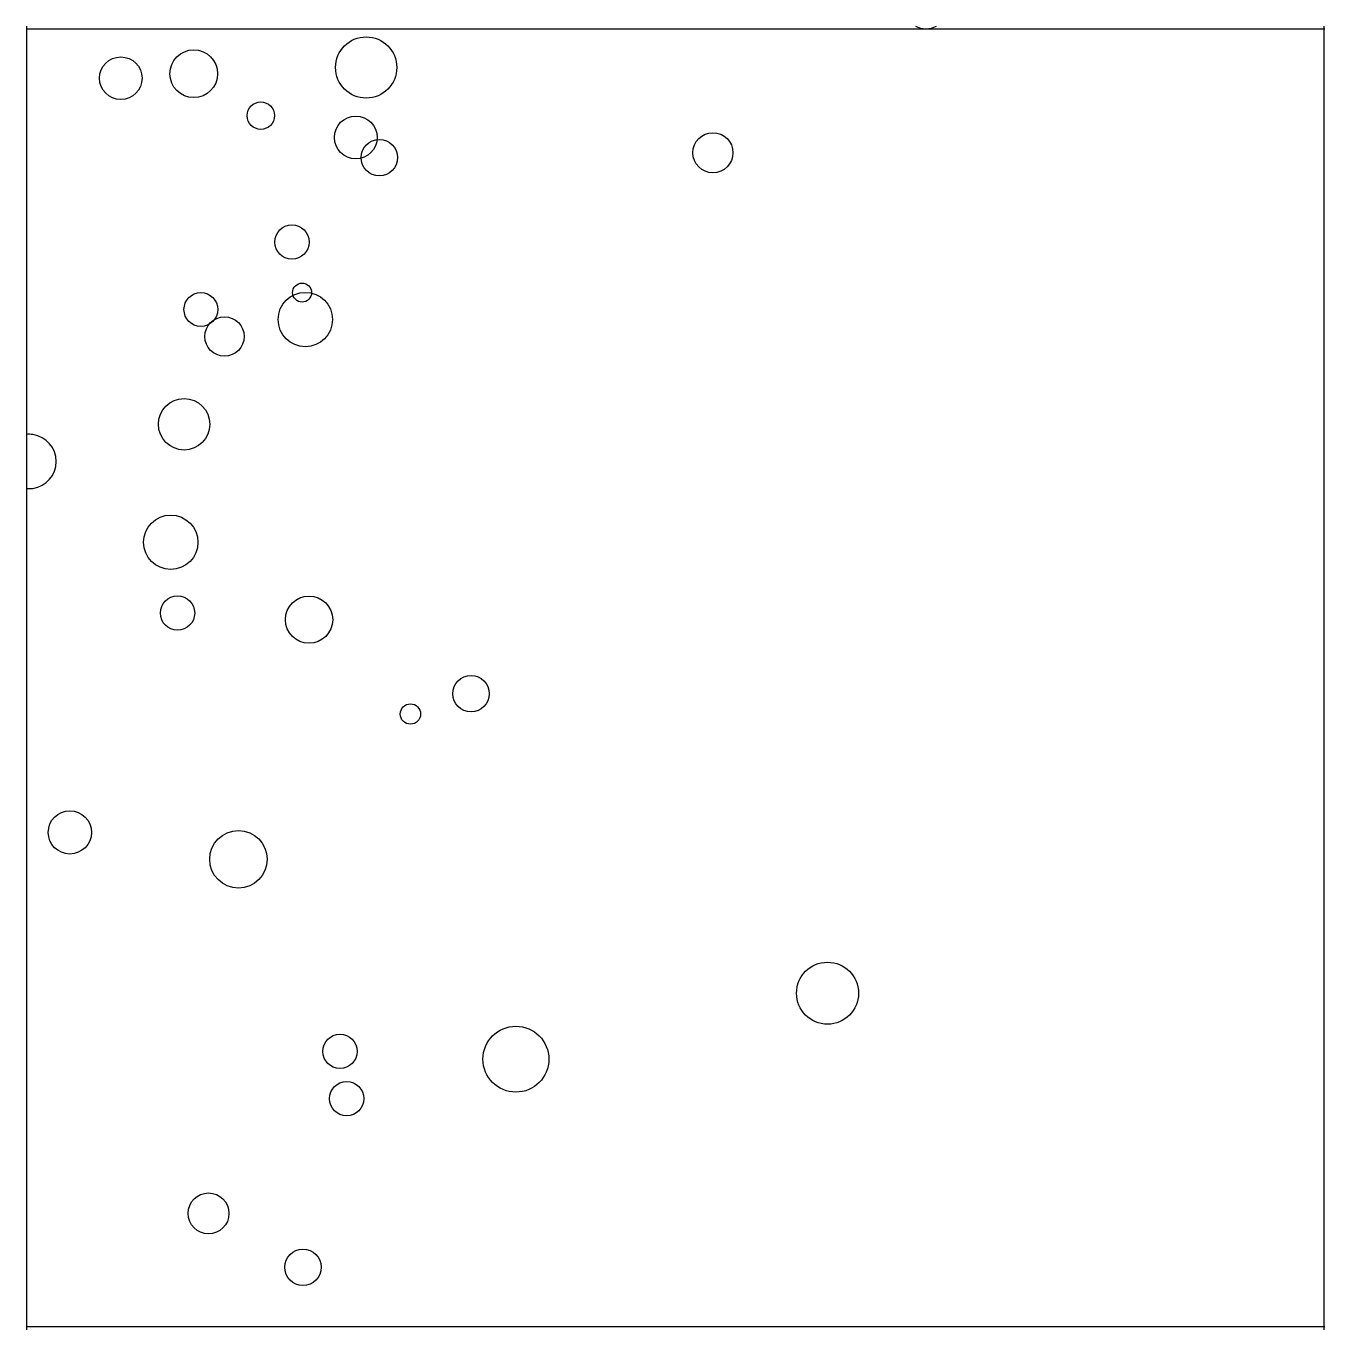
# Model space of a CAD drawing. Extents: x 12.046 to 13.031, y 1.563 to 2.552.
import ezdxf

# ---------------------------------------------------------------- set-up
doc = ezdxf.new("R2010")
doc.units = 0
doc.layers.add('LAYER1', color=7, linetype='CONTINUOUS')
doc.layers.add('LAYER12', color=5, linetype='CONTINUOUS')

msp = doc.modelspace()

# ---------------------------------------------------------------- linework, layer by layer
at = {"layer": 'LAYER1', "color": 7, "linetype": 'CONTINUOUS'}
for centre, radius in [((12.3041, 2.5202), 0.0232), ((12.1734, 2.5155), 0.0181), ((12.1181, 2.5121), 0.0161), ((12.2242, 2.4837), 0.0104), ((12.2962, 2.4672), 0.0162), ((12.5669, 2.4556), 0.0152), ((12.3141, 2.4519), 0.0138), ((12.2478, 2.3879), 0.013), ((12.2555, 2.3496), 0.0072), ((12.1788, 2.3368), 0.0128), ((12.258, 2.3292), 0.0206), ((12.1967, 2.3163), 0.0149), ((12.1661, 2.2498), 0.0195), ((12.156, 2.1604), 0.0206), ((12.1611, 2.1067), 0.013), ((12.2608, 2.1017), 0.0179), ((12.3836, 2.0456), 0.0138), ((12.3376, 2.0302), 0.0077), ((12.0795, 1.9405), 0.0164), ((12.2073, 1.9201), 0.0218), ((12.6538, 1.8186), 0.0235), ((12.4176, 1.7686), 0.025), ((12.2842, 1.7745), 0.013), ((12.2893, 1.7387), 0.013), ((12.1846, 1.6517), 0.0155), ((12.2562, 1.6109), 0.0138)]:
    msp.add_circle(centre, radius, dxfattribs=at)
for centre, radius, start, end in [((12.7284, 2.5674), 0.0178, -116.7433, -63.2532), ((12.0486, 2.2216), 0.0206, 81.8006, 96.2531), ((12.0486, 2.2216), 0.0206, -81.8007, 81.8007), ((12.0486, 2.2216), 0.0206, -96.2539, -82.8193), ((12.0486, 2.2216), 0.0206, -82.8204, -81.8008)]:
    msp.add_arc(centre, radius, start, end, dxfattribs=at)
at = {"layer": 'LAYER12', "color": 5, "linetype": 'CONTINUOUS'}
for points in [[(12.0465, 2.5515), (12.0465, 2.5516)], [(12.0465, 2.5516), (12.0465, 2.5515)], [(12.0465, 2.5515), (12.0465, 2.5515)], [(12.0465, 2.5515), (12.0465, 2.5515)], [(12.0465, 2.5515), (12.0465, 2.5515)], [(12.0465, 2.5515), (12.0465, 2.5515)], [(12.0465, 2.5515), (12.0465, 2.5479)], [(13.0302, 2.5515), (13.0302, 2.5515)], [(13.0302, 2.5479), (13.0302, 2.5515)], [(13.0302, 2.5515), (13.0302, 2.5515)], [(12.0463, 2.5494), (12.0463, 2.5494)], [(12.0463, 2.5494), (12.0515, 2.5494)], [(12.0465, 2.5479), (12.0465, 2.5474)], [(12.0465, 2.5474), (12.0465, 1.5644)], [(12.0515, 2.5494), (13.0308, 2.5494)], [(13.0302, 1.5634), (13.0302, 2.5479)], [(12.0473, 1.5657), (12.0463, 1.5657)], [(12.0465, 1.5644), (12.0465, 1.5634)], [(12.0515, 1.5657), (12.0473, 1.5657)], [(13.0308, 1.5657), (12.0515, 1.5657)]]:
    msp.add_lwpolyline(points, dxfattribs=at)

doc.saveas('drawing.dxf')
